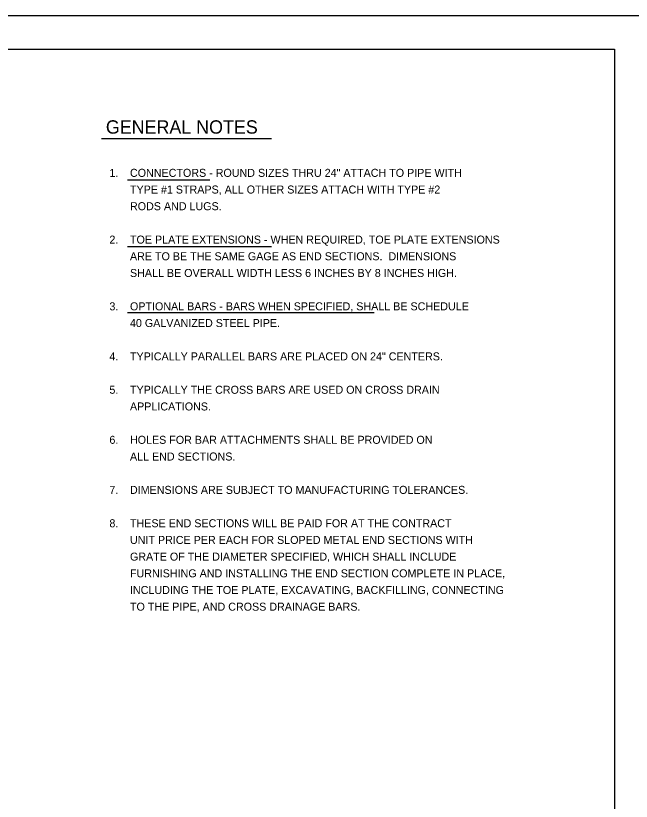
# Model space of a CAD drawing. Extents: x 2133490 to 2172050, y 2138301 to 2145980.
# Drawn here: x 2146616 to 2147077, y 2141949 to 2142538 of the extents above; entities that cross this region are included whole.
import ezdxf

# ---------------------------------------------------------------- set-up
doc = ezdxf.new("R2010")
doc.units = 0
for name, color, linetype in [('Level 23', 7, 'Continuous'), ('Sheets_50 Reference Boundary', 7, 'Continuous'), ('Sheets_General Details', 7, 'Continuous'), ('Sheets_Printer Plotting Border', 7, 'Continuous')]:
    doc.layers.add(name, color=color, linetype=linetype)

msp = doc.modelspace()

# ---------------------------------------------------------------- linework, layer by layer
at = {"layer": 'Level 23'}
for p, q in [((2146680.58, 2142445.53), (2146807.8, 2142445.53)), ((2146700.11, 2142414.63), (2146761.64, 2142414.63)), ((2146700.11, 2142364.63), (2146807.88, 2142364.63)), ((2146700.11, 2142315.28), (2146884.72, 2142315.28))]:
    msp.add_line(p, q, dxfattribs=at)
at = {"layer": 'Sheets_50 Reference Boundary'}
msp.add_lwpolyline([(2145489.66, 2142512.57), (2147064.66, 2142512.57), (2147064.66, 2141512.58), (2145489.66, 2141512.58)], close=True, dxfattribs=at)
at = {"layer": 'Sheets_General Details'}
msp.add_line((2147089.66, 2142537.58), (2145389.66, 2142537.58), dxfattribs=at)
msp.add_lwpolyline([(2145489.66, 2142512.58), (2147064.66, 2142512.58), (2147064.66, 2141462.58), (2145489.66, 2141462.58)], close=True, dxfattribs=at)
at = {"layer": 'Sheets_Printer Plotting Border'}
msp.add_lwpolyline([(2145389.66, 2141437.58), (2147089.66, 2141437.58), (2147089.66, 2142537.58), (2145389.66, 2142537.58)], close=True, dxfattribs=at)

# ---------------------------------------------------------------- texts
at = {"layer": 'Level 23'}
for s, height, p in [('GENERAL NOTES', 10, (2146683.83, 2142449.23)), ('1.', 6, (2146686.47, 2142416.87)), ('CONNECTORS - ROUND SIZES THRU 24" ATTACH TO PIPE WITH', 6, (2146701.87, 2142416.87)), ('TYPE #1 STRAPS, ALL OTHER SIZES ATTACH WITH TYPE #2', 6, (2146701.87, 2142404.37)), ('RODS AND LUGS.', 6, (2146701.87, 2142391.87)), ('2.', 6, (2146686.47, 2142366.87)), ('TOE PLATE EXTENSIONS - WHEN REQUIRED, TOE PLATE EXTENSIONS', 6, (2146701.87, 2142366.87)), ('ARE TO BE THE SAME GAGE AS END SECTIONS.  DIMENSIONS', 6, (2146701.87, 2142354.37)), ('SHALL BE OVERALL WIDTH LESS 6 INCHES BY 8 INCHES HIGH.', 6, (2146701.87, 2142341.87)), ('3.', 6, (2146686.47, 2142316.87)), ('OPTIONAL BARS - BARS WHEN SPECIFIED, SHALL BE SCHEDULE', 6, (2146701.87, 2142316.87)), ('40 GALVANIZED STEEL PIPE.', 6, (2146701.87, 2142304.37)), ('4.', 6, (2146686.47, 2142279.37)), ('TYPICALLY PARALLEL BARS ARE PLACED ON 24" CENTERS.', 6, (2146701.87, 2142279.37)), ('5.', 6, (2146686.47, 2142254.37)), ('TYPICALLY THE CROSS BARS ARE USED ON CROSS DRAIN', 6, (2146701.87, 2142254.37)), ('APPLICATIONS.', 6, (2146701.87, 2142241.87)), ('6.', 6, (2146686.47, 2142216.87)), ('HOLES FOR BAR ATTACHMENTS SHALL BE PROVIDED ON', 6, (2146701.87, 2142216.87)), ('ALL END SECTIONS.', 6, (2146701.87, 2142204.37)), ('7.', 6, (2146686.47, 2142179.37)), ('DIMENSIONS ARE SUBJECT TO MANUFACTURING TOLERANCES.', 6, (2146701.87, 2142179.37)), ('8.', 6, (2146686.47, 2142154.37)), ('THESE END SECTIONS WILL BE PAID FOR AT THE CONTRACT', 6, (2146701.87, 2142154.37)), ('UNIT PRICE PER EACH FOR SLOPED METAL END SECTIONS WITH', 6, (2146701.87, 2142141.87)), ('GRATE OF THE DIAMETER SPECIFIED, WHICH SHALL INCLUDE', 6, (2146701.87, 2142129.37)), ('FURNISHING AND INSTALLING THE END SECTION COMPLETE IN PLACE,', 6, (2146701.87, 2142116.87)), ('INCLUDING THE TOE PLATE, EXCAVATING, BACKFILLING, CONNECTING', 6, (2146701.87, 2142104.37)), ('TO THE PIPE, AND CROSS DRAINAGE BARS.', 6, (2146701.87, 2142091.87))]:
    msp.add_text(s, height=height, dxfattribs=at).set_placement(p)

doc.saveas('drawing.dxf')
